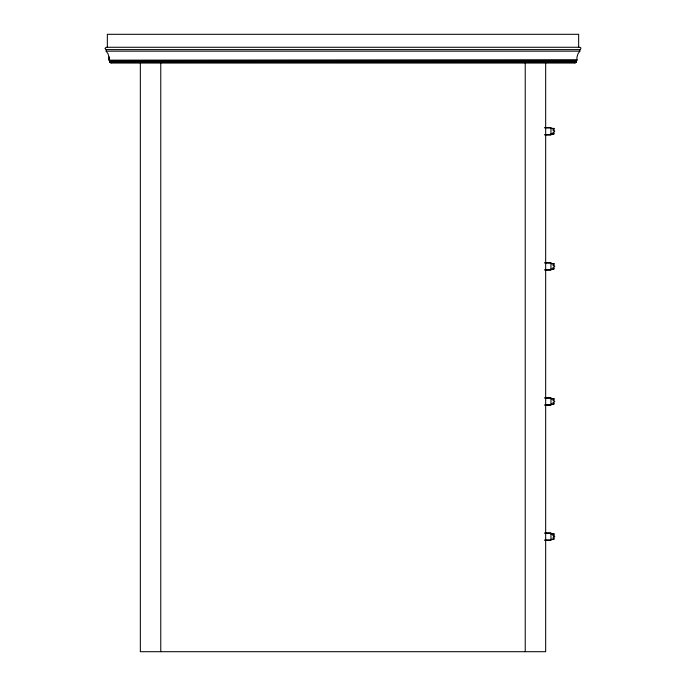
<?xml version="1.0" encoding="UTF-8"?>
<svg xmlns="http://www.w3.org/2000/svg" width="686" height="686" viewBox="0 0 686 686"><rect width="100%" height="100%" fill="white"/><g stroke="black" fill="none" stroke-linecap="round" stroke-linejoin="round"><path stroke-width="1.03" d="M553.954 130.906L553.954 130.349L553.01 130.349M553.954 266.005L553.954 265.448L553.01 265.456M550.163 134.164L553.765 134.164L553.919 132.998L552.976 132.998M553.01 129.594L553.954 129.594L553.799 128.402L550.944 128.582M551.098 404.363L553.765 404.363L553.919 403.197L552.976 403.197M550.163 269.264L553.765 269.264L553.919 268.097L552.976 268.097M553.01 264.693L553.954 264.693L553.799 263.501L550.944 263.681M551.098 539.513L553.765 539.513L553.919 538.347L552.976 538.347M553.01 534.934L553.954 534.934L553.834 533.785L551.098 533.742M553.954 401.104L553.954 400.555L553.01 400.555M553.01 399.792L553.954 399.792L553.799 398.6L552.033 398.592M553.954 536.255L553.954 535.697L553.199 535.697M553.919 132.998L553.919 133.444M553.954 131.961L553.01 132.261M553.919 268.097L553.919 268.543M553.954 267.06L553.01 267.36M553.919 403.197L553.919 403.642M553.954 402.159L553.01 402.459M553.919 538.347L553.919 538.784M553.954 537.31L553.01 537.61M111.218 62.846L110.146 62.297L110.043 60.505M106.15 49.606L106.15 51.167L108.019 53.8L108.963 56.887A7.16 5.059 -90 0 1 108.997 59.313L109.263 60.505L577.123 60.119A7.194 5.085 -90 0 1 577.037 56.887L577.981 53.8L579.85 51.167C579.241 49.889 582.603 47.986 579.85 47.274L106.15 47.274L104.984 48.44L106.15 49.606L579.85 49.606M574.782 62.846L575.854 62.297L575.957 60.505M553.799 533.742L550.944 533.931M553.765 134.164L552.033 133.976M553.765 269.264L552.033 269.075M553.765 404.363L552.033 404.174M553.765 539.513L552.033 539.325M551.947 398.695L550.944 398.78M544.804 134.679L550.961 134.662M544.804 269.778L550.961 269.761M544.804 404.877L550.961 404.86M544.804 540.019L550.961 540.011M106.15 51.167L579.85 51.167M108.877 60.171L577.123 60.119M110.043 61.68L575.957 61.68M110.034 61.834L575.966 61.834M110.052 61.997L575.948 61.997M110.086 62.152L575.914 62.152M110.146 62.297L575.854 62.297M110.232 62.435L575.768 62.435M110.335 62.555L575.665 62.555M110.455 62.658L575.545 62.658M110.738 62.803L575.262 62.803M544.804 127.605L550.961 127.605L550.961 134.971L544.804 134.971M551.098 128.393L553.834 128.445M552.067 128.591L553.954 128.591L553.954 129.045M544.804 262.704L550.961 262.704L550.961 270.07L544.804 270.07M551.098 263.493L553.834 263.544M552.067 263.69L553.954 263.69L553.954 264.144M544.804 397.803L550.961 397.803L550.961 405.169L544.804 405.169M551.098 398.592L553.834 398.643M552.067 398.789L553.954 398.789L553.954 399.243M550.944 404.174L551.878 404.174M544.804 532.945L550.961 532.945L550.961 540.319L544.804 540.319M552.067 533.94L553.954 533.94L553.954 534.385M553.01 535.697L553.954 535.946M550.944 539.325L551.878 539.325M544.804 127.905L550.961 127.913M544.804 263.004L550.961 263.012M544.804 398.103L550.961 398.112M544.804 533.245L550.961 533.262M578.65 47.428L578.65 34.3L107.35 34.3L107.35 47.428M554.665 130.949L554.665 131.626M554.665 266.048L554.665 266.725M554.665 401.147L554.665 401.825M554.665 536.289L554.665 536.975M545.662 62.58L545.662 651.7L140.338 651.7L140.338 62.58M525.236 62.58L525.236 651.7M160.764 62.58L160.764 651.7M108.963 56.887A7.16 5.059 90 0 1 108.997 59.313"/></g></svg>
